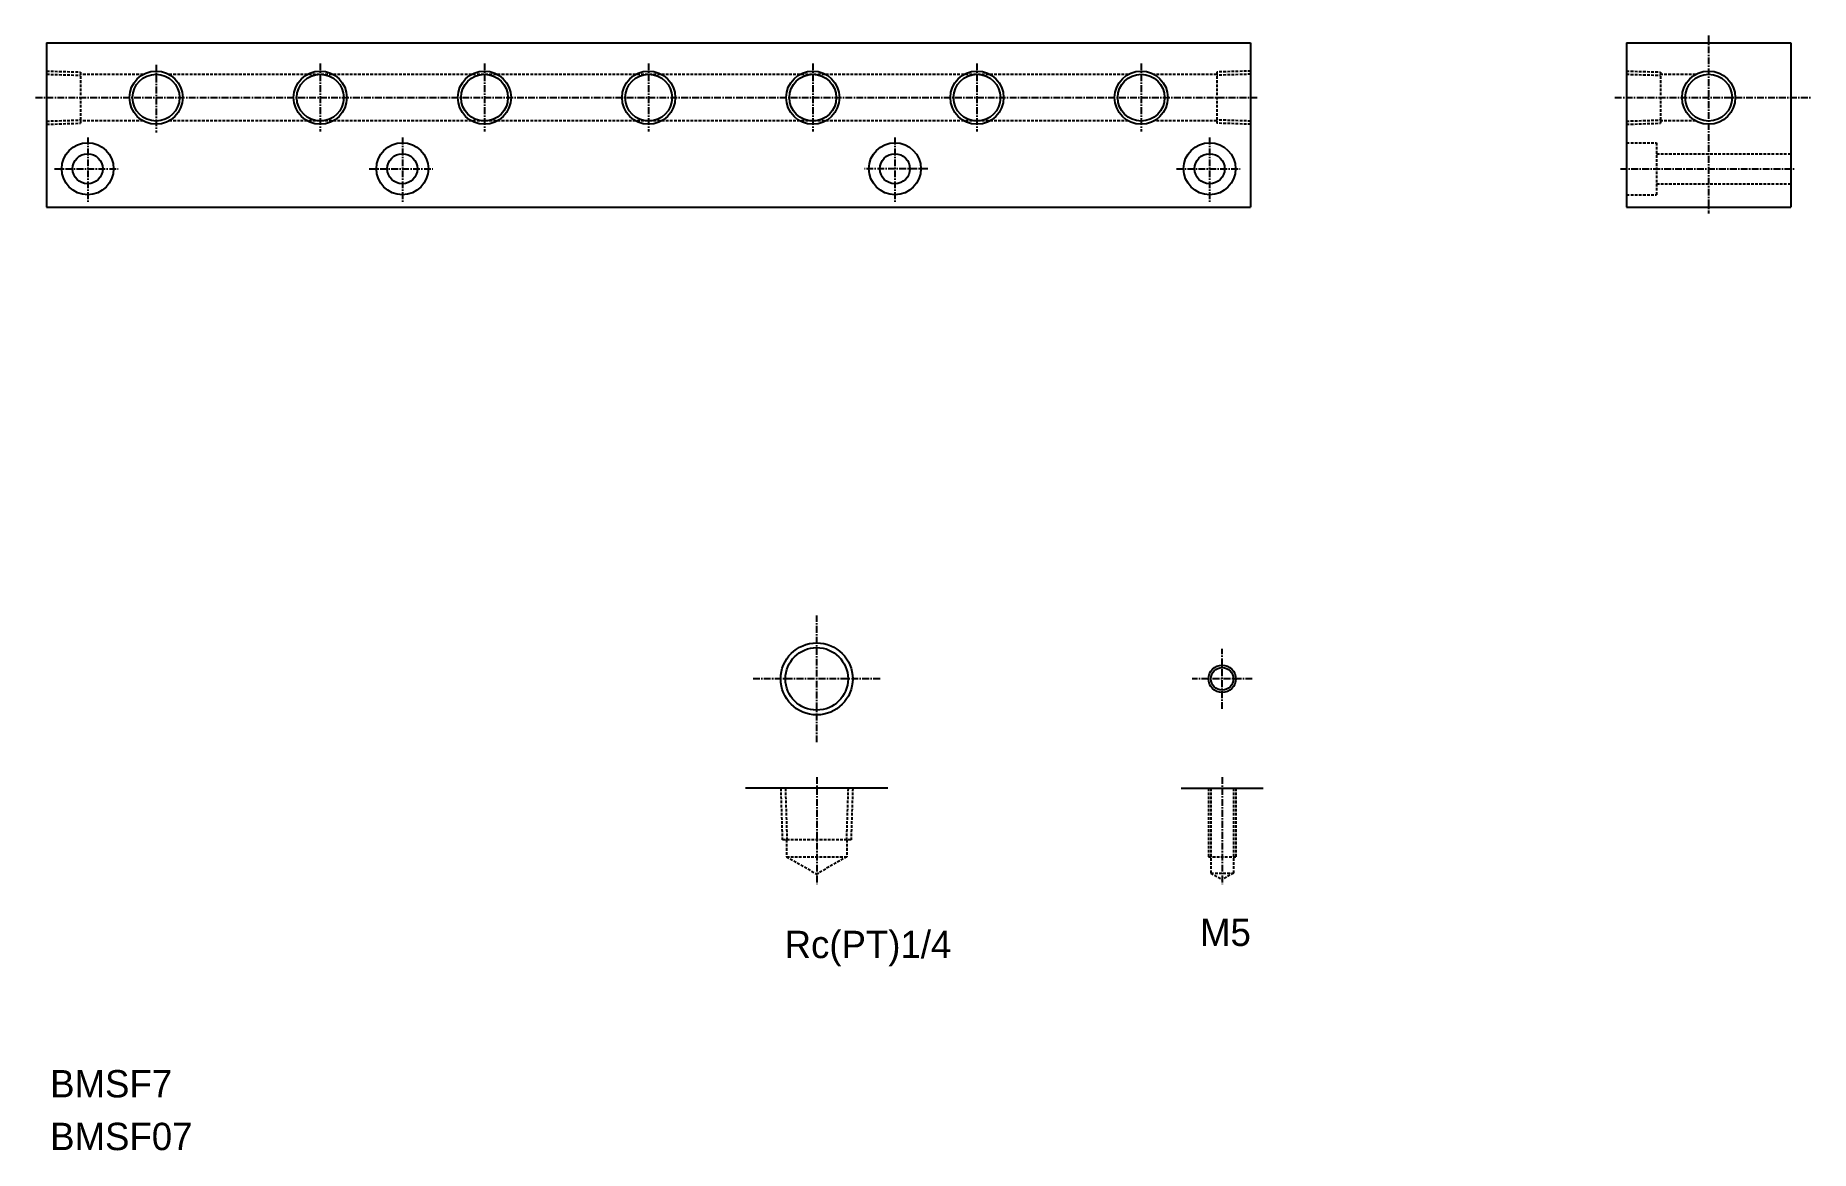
# Model space of a CAD drawing. Extents: x 1605 to 1929, y 4906 to 5110.
import ezdxf
from ezdxf.enums import TextEntityAlignment as Align

# ---------------------------------------------------------------- set-up
doc = ezdxf.new("R2010")
doc.units = 0
doc.linetypes.add('CENTER', pattern=[2, 1.25, -0.25, 0.25, -0.25])
doc.linetypes.add('DASHED', pattern=[0.75, 0.5, -0.25])
doc.layers.get('0').update_dxf_attribs({"linetype": 'CONTINUOUS'})
doc.layers.add('CENTER', color=1, linetype='CENTER')

msp = doc.modelspace()

# ---------------------------------------------------------------- linework, layer by layer
at = {"color": 7, "linetype": 'CONTINUOUS'}
for p, q in [((1607, 5108.5), (1827, 5108.5)), ((1607, 5108.5), (1607, 5078.5)), ((1827, 5108.5), (1827, 5078.5)), ((1895.69, 5108.5), (1925.69, 5108.5)), ((1895.69, 5108.5), (1895.69, 5078.5)), ((1925.69, 5108.5), (1925.69, 5078.5)), ((1607, 5078.5), (1827, 5078.5)), ((1895.69, 5078.5), (1925.69, 5078.5)), ((1760.71, 4972.27), (1734.71, 4972.27)), ((1814.3, 4972.27), (1829.3, 4972.27))]:
    msp.add_line(p, q, dxfattribs=at)
at = {"color": 3, "linetype": 'DASHED'}
for p, q in [((1607, 5103.36), (1613.2, 5103.17)), ((1607, 5102.78), (1613.2, 5102.58)), ((1613.2, 5103.17), (1613.2, 5093.83)), ((1624.64, 5102.75), (1613.2, 5102.75)), ((1804.64, 5102.75), (1629.37, 5102.75)), ((1820.8, 5102.75), (1809.37, 5102.75)), ((1827, 5103.36), (1820.8, 5103.17)), ((1820.8, 5103.17), (1820.8, 5093.83)), ((1827, 5102.78), (1820.8, 5102.58)), ((1895.69, 5103.36), (1901.89, 5103.17)), ((1895.69, 5102.78), (1901.89, 5102.58)), ((1901.89, 5103.17), (1901.89, 5093.83)), ((1908.32, 5102.75), (1901.89, 5102.75)), ((1607, 5094.21), (1613.2, 5094.41)), ((1607, 5093.63), (1613.2, 5093.83)), ((1624.64, 5094.25), (1613.2, 5094.25)), ((1804.64, 5094.25), (1629.37, 5094.25)), ((1820.8, 5094.25), (1809.37, 5094.25)), ((1827, 5094.21), (1820.8, 5094.41)), ((1827, 5093.63), (1820.8, 5093.83)), ((1895.69, 5094.21), (1901.89, 5094.41)), ((1895.69, 5093.63), (1901.89, 5093.83)), ((1908.32, 5094.25), (1901.89, 5094.25)), ((1895.69, 5090.25), (1901.19, 5090.25)), ((1901.19, 5090.25), (1901.19, 5080.75)), ((1901.19, 5088.25), (1925.69, 5088.25)), ((1901.19, 5082.75), (1925.69, 5082.75)), ((1895.69, 5080.75), (1901.19, 5080.75)), ((1741.13, 4972.27), (1741.43, 4962.87)), ((1741.99, 4972.27), (1742.28, 4962.87)), ((1753.43, 4972.27), (1753.14, 4962.87)), ((1754.29, 4972.27), (1753.99, 4962.87)), ((1819.3, 4972.27), (1819.3, 4959.77)), ((1819.74, 4972.27), (1819.74, 4956.77)), ((1823.87, 4972.27), (1823.87, 4956.77)), ((1824.3, 4972.27), (1824.3, 4959.77)), ((1753.99, 4962.87), (1741.43, 4962.87)), ((1742.21, 4962.87), (1742.21, 4959.77)), ((1753.21, 4962.87), (1753.21, 4959.77)), ((1742.21, 4959.77), (1753.21, 4959.77)), ((1742.21, 4959.77), (1747.71, 4956.6)), ((1753.21, 4959.77), (1747.71, 4956.6)), ((1819.3, 4959.77), (1824.3, 4959.77)), ((1819.74, 4956.77), (1821.8, 4955.58)), ((1819.74, 4956.77), (1823.87, 4956.77)), ((1823.87, 4956.77), (1821.8, 4955.58))]:
    msp.add_line(p, q, dxfattribs=at)
for p, q in [((1895.69, 5101), (1895.69, 5101)), ((1895.69, 5093.5), (1895.69, 5093.5))]:
    msp.add_line(p, q)
at = {"color": 3, "linetype": 'CONTINUOUS'}
for centre, radius in [((1627, 5098.5), 4.86), ((1657, 5098.5), 4.86), ((1687, 5098.5), 4.86), ((1717, 5098.5), 4.86), ((1747, 5098.5), 4.86), ((1777, 5098.5), 4.86), ((1807, 5098.5), 4.86), ((1910.69, 5098.5), 4.86), ((1747.71, 4992.27), 6.58), ((1821.8, 4992.27), 2.5)]:
    msp.add_circle(centre, radius, dxfattribs=at)
at = {"color": 7, "linetype": 'CONTINUOUS'}
for centre, radius in [((1627, 5098.5), 4.28), ((1657, 5098.5), 4.28), ((1687, 5098.5), 4.28), ((1717, 5098.5), 4.28), ((1747, 5098.5), 4.28), ((1777, 5098.5), 4.28), ((1807, 5098.5), 4.28), ((1910.69, 5098.5), 4.28), ((1614.5, 5085.5), 4.75), ((1672, 5085.5), 4.75), ((1762, 5085.5), 4.75), ((1819.5, 5085.5), 4.75), ((1614.5, 5085.5), 2.75), ((1672, 5085.5), 2.75), ((1762, 5085.5), 2.75), ((1819.5, 5085.5), 2.75), ((1747.71, 4992.27), 5.72), ((1821.8, 4992.27), 2.07)]:
    msp.add_circle(centre, radius, dxfattribs=at)
at = {"layer": 'CENTER', "color": 1, "linetype": 'CENTER'}
for p, q in [((1910.69, 5109.85), (1910.69, 5077.33)), ((1627, 5104.52), (1627, 5092.1)), ((1657, 5104.75), (1657, 5092.33)), ((1687, 5104.75), (1687, 5092.33)), ((1717, 5104.75), (1717, 5092.33)), ((1747, 5104.75), (1747, 5092.33)), ((1777, 5104.75), (1777, 5092.33)), ((1807, 5104.75), (1807, 5092.33)), ((1604.97, 5098.5), (1828.28, 5098.5)), ((1893.54, 5098.5), (1929.3, 5098.5)), ((1614.5, 5091.2), (1614.5, 5079.26)), ((1672, 5091.2), (1672, 5079.26)), ((1762, 5091.2), (1762, 5079.26)), ((1819.5, 5091.2), (1819.5, 5079.26)), ((1608.46, 5085.5), (1620.08, 5085.5)), ((1665.96, 5085.5), (1677.58, 5085.5)), ((1768.04, 5085.5), (1756.43, 5085.5)), ((1813.46, 5085.5), (1825.08, 5085.5)), ((1894.56, 5085.5), (1926.45, 5085.5)), ((1747.71, 4980.69), (1747.71, 5003.85)), ((1821.8, 4986.77), (1821.8, 4997.77)), ((1759.29, 4992.27), (1736.13, 4992.27)), ((1827.3, 4992.27), (1816.3, 4992.27)), ((1747.71, 4974.31), (1747.71, 4954.77)), ((1821.8, 4974.31), (1821.8, 4954.77))]:
    msp.add_line(p, q, dxfattribs=at)

# ---------------------------------------------------------------- texts
at = {"color": 7, "linetype": 'CONTINUOUS'}
for s, p in [('Rc(PT)1/4', (1772.31, 4943.73)), ('M5', (1827.04, 4945.95))]:
    msp.add_text(s, height=5, dxfattribs=at).set_placement(p, align=Align.MIDDLE_RIGHT)
for s, p in [('BMSF7', (1607.64, 4915.77)), ('BMSF07', (1607.64, 4906.14))]:
    msp.add_text(s, height=5, dxfattribs=at).set_placement(p)

doc.saveas('drawing.dxf')
